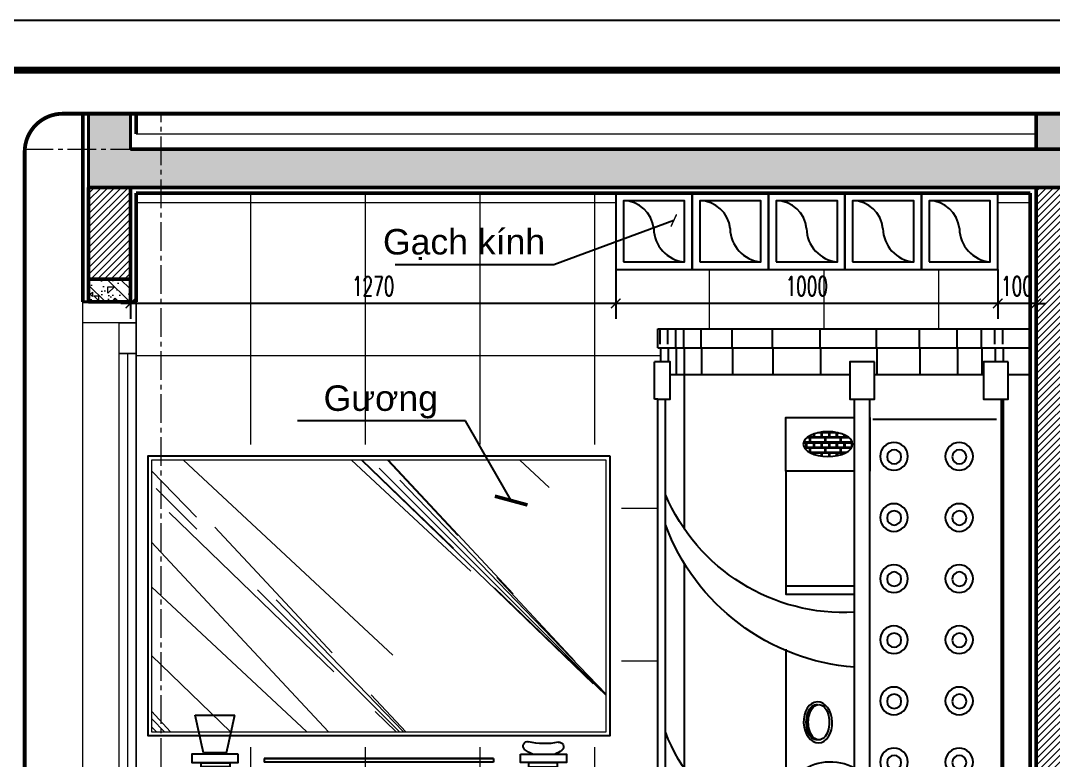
# Model space of a CAD drawing. Header units: millimetres. Extents: x -229618 to 2906, y -178063 to 96806.
# Drawn here: x -110505 to -107802, y -50937 to -49001 of the extents above; entities that cross this region are included whole.
import ezdxf
from ezdxf.xclip import XClip

# ---------------------------------------------------------------- set-up
doc = ezdxf.new("R2010")
doc.units = ezdxf.units.MM
doc.header["$LTSCALE"] = 200
doc.header["$MEASUREMENT"] = 0
doc.header["$XCLIPFRAME"] = 0
doc.set_wipeout_variables(frame=1)
doc.header["$PDMODE"] = 3
doc.header["$PDSIZE"] = 50
doc.linetypes.add('CENTER2', pattern=[1.125, 0.75, -0.125, 0.125, -0.125])
doc.linetypes.add('DASHED2', pattern=[0.375, 0.25, -0.125])
doc.layers.get('0').update_dxf_attribs({"color": 95, "linetype": 'CONTINUOUS'})
doc.layers.get('DEFPOINTS').update_dxf_attribs({"linetype": 'CONTINUOUS'})
for name, color, linetype, lineweight in [('A-Wall', 1, 'CONTINUOUS', 50), ('cat', 1, 'CONTINUOUS', 40), ('hatch', 250, 'CONTINUOUS', 5), ('khuat', 8, 'DASHED2', 15), ('nho', 252, 'CONTINUOUS', 15), ('thay', 7, 'CONTINUOUS', 18), ('tim', 18, 'CENTER2', 9)]:
    doc.layers.add(name, color=color, linetype=linetype, lineweight=lineweight)
for name, color, linetype in [('CUA', 145, 'CONTINUOUS'), ('DIM', 251, 'CONTINUOUS'), ('KHUNGTEN', 7, 'CONTINUOUS'), ('NOITHAT', 99, 'CONTINUOUS'), ('TEXT', 33, 'CONTINUOUS'), ('VAT-LIEU', 251, 'CONTINUOUS')]:
    doc.layers.add(name, color=color, linetype=linetype)
doc.layers.add('in', color=203, linetype='CONTINUOUS', lineweight=5, plot=False)
doc.styles.add('Arial iso', font='vnarial_0.ttf')
doc.styles.add('NHO2', font='vncc-rms.shx', dxfattribs={"width": 0.65})
doc.styles.add('Scale', font='vnsimli.shx', dxfattribs={"width": 0.65, "bigfont": 'bigfont.shx'})
doc.dimstyles.new('Scale', dxfattribs={"dimscale": 75, "dimtxt": 2, "dimasz": 1, "dimexe": 1.6, "dimexo": 0, "dimgap": 0.8, "dimtad": 1, "dimdec": 0, "dimzin": 0, "dimdsep": 46, "dimtxsty": 'Scale', "dimblk": 'ARCHTICK', "dimcen": 0.1, "dimdle": 1, "dimclrd": 256, "dimclre": 256, "dimclrt": 3, "dimadec": 0, "dimazin": 0, "dimtfac": 1, "dimtdec": 0, "dimtix": 1, "dimtmove": 2, "dimatfit": 3, "dimldrblk": 'ARCHTICK', "dimfxl": 0, "dimtolj": 1, "dimtzin": 0, "dimarcsym": 0})
pattern_1 = [(45, (9238.145915109519, 4528.037701571741), (-8.838834764831843, 8.838834764831844), [])]

# ---------------------------------------------------------------- blocks, each defined once
blk = doc.blocks.new('KhungA3')
at = {"layer": 'DEFPOINTS', "color": 8}
blk.add_lwpolyline([(-3.737611488593302, 3.813256755191574), (416.3052456541991, 3.813256755191574), (416.3052456541991, 300.8132567551775), (-3.737611488593302, 300.8132567551775)], close=True, dxfattribs=at)
at = {"layer": 'KHUNGTEN', "color": 4, "const_width": 0.7243902439024023}
blk.add_lwpolyline([(7.542179452130313, 8.987472783067915), (411.131029626325, 8.987472783067915), (411.131029626325, 295.6390407273026), (7.542179452130313, 295.6390407273026)], close=True, dxfattribs=at)
blk = doc.blocks.new('BON TAM DUNG ROCA')
h = blk.add_hatch()
h.set_pattern_fill('AR-BRELM', color=250, scale=5, style=0)
h.set_pattern_definition([(0, (-3841.203247856582, -12259.36607534725), (0, 26.67), [38.125, -1.875]), (0, (-3841.203247856582, -12248.11607534725), (0, 26.67), [38.125, -1.875]), (0, (-3831.203247856582, -12246.03107534725), (0, 26.67), [18.125, -1.875]), (0, (-3831.203247856582, -12234.78107534725), (0, 26.67), [18.125, -1.875]), (90, (-3841.203247856582, -12259.36607534725), (-40, 2.449212707644755e-15), [11.25, -15.42]), (90, (-3843.078247856582, -12259.36607534725), (-40, 2.449212707644755e-15), [11.25, -15.42]), (90, (-3831.203247856582, -12246.03107534725), (-20, 1.224606353822377e-15), [11.25, -15.42]), (90, (-3833.078247856582, -12246.03107534725), (-20, 1.224606353822377e-15), [11.25, -15.42])])
edge = h.paths.add_edge_path()
edge.add_ellipse((42.13483763463591, 1847.823116581232), major_axis=(64.65551798152592, -3.95887790649268e-15), ratio=0.5029429120211216, start_angle=0, end_angle=360)
for p, q in [((487.5, 2150), (-487.5, 2150)), ((-487.5, 2100), (-487.5, 2149.999999999996)), ((487.5, 2100), (487.5, 2150)), ((487.5, 2100), (-487.5, 2100)), ((-487.5, 0), (-487.5000000000091, 2100)), ((479.0796439347178, 2063.662826283995), (479.0796439347178, 2100)), ((487.5, 2063.662826283995), (495.9978933843086, 2063.662826283995)), ((495.9978933843086, 1965.947141800287), (495.9978933843086, 2063.662826283995)), ((-429.8093339896586, 2030), (-487.5, 2030)), ((-79.51052176616213, 2030), (-365.2240127043769, 2030)), ((454.9981142060569, 2030), (-14.92520048088045, 2030)), ((-417.5, 247.7156844837082), (-417.5, 1965.947141800287)), ((-412.5, 247.7156844837082), (-412.5, 1965.947141800287)), ((-67.5, 236.6636444790711), (-67.5, 1965.947141800287)), ((-27.5, 236.6636444790711), (-27.5, 1965.947141800287)), ((467.5, 236.6636444790711), (467.5, 1965.947141800287)), ((487.5, 0), (487.5, 1965.947141800287)), ((487.5, 1965.947141800287), (495.9978933843086, 1965.947141800287)), ((-429.8093339896586, 175), (-487.5, 175)), ((-79.51052176616213, 175), (-365.2240127043769, 175)), ((454.9981142060569, 175), (-14.92520048088045, 175)), ((-79.51052176616213, 150), (-487.5, 150)), ((454.9981142060569, 150), (-14.92520048088045, 150)), ((487.4999999999982, 0), (-487.5, 0))]:
    blk.add_line(p, q)
at = {"color": 250}
for p, q in [((-415.7310064458725, 2109.616482189551), (-415.7310064458725, 2145.953655905556)), ((-394.6350236721191, 2109.616482189551), (-394.6350236721191, 2145.953655905556)), ((-359.4750344753775, 2100), (-359.4750344753775, 2145.953655905556)), ((-296.1870324326665, 2100), (-296.1870324326665, 2145.953655905556)), ((-197.7390949146575, 2100), (-197.7390949146575, 2145.953655905556)), ((-85.22709725221648, 2100), (-85.22709725221648, 2145.953655905556)), ((62.4448358855152, 2100), (62.4448358855152, 2145.953655905556)), ((187.2627518707068, 2100), (187.2627518707086, 2145.953655905556)), ((292.7427194609336, 2100), (292.7427194609336, 2145.953655905556)), ((373.6106892412936, 2100), (373.6106892412936, 2145.953655905556)), ((419.3186698249119, 2100), (419.3186698249119, 2145.953655905556)), ((440.4146525986653, 2100), (440.4146525986653, 2145.953655905556)), ((461.5106353724186, 2109.616482189551), (461.5106353724186, 2145.953655905556)), ((480.8486374888453, 2109.616482189551), (480.8486374888453, 2145.953655905556)), ((-417.5, 2063.662826283995), (-417.5, 2100)), ((-396.4040172262467, 2063.662826283995), (-396.4040172262467, 2100)), ((-361.244028029505, 2030), (-361.244028029505, 2100)), ((-297.956025986794, 2030), (-297.956025986794, 2100)), ((-199.508088468785, 2030), (-199.508088468785, 2100)), ((-86.996090806344, 2030), (-86.996090806344, 2100)), ((60.67584233138768, 2030), (60.67584233138768, 2100)), ((185.4937583165793, 2030), (185.4937583165811, 2100)), ((290.9737259068061, 2030), (290.9737259068061, 2100)), ((371.8416956871642, 2030), (371.8416956871661, 2100)), ((417.5496762707844, 2030), (417.5496762707844, 2100)), ((438.6456590445378, 2030), (438.6456590445378, 2100)), ((459.7416418182911, 2063.662826283995), (459.7416418182911, 2100)), ((417.5, 1625.239624251128), (417.5, 2030.000000000004)), ((-399.3771545267155, 1912.480958534084), (-75.40582710521994, 1912.480958534084)), ((152.1348376346359, 1777.479391968489), (152.1348376346359, 1455.008597715147)), ((417.5, 998.4085187948767), (417.5, 1534.759542641441)), ((152.1348376346359, 1310.827295174495), (152.1348376346359, 833.9198443033019)), ((417.5, 190.0000000000036), (417.5, 883.4567652471305)), ((152.1348376346359, 689.7385417626501), (152.1348376346359, 190)), ((-79.51052176616213, 190), (-365.2240127043769, 190)), ((454.9981142060569, 190), (-14.92520048088045, 190)), ((-417.5, 0), (-417.5, 150)), ((-396.4040172262467, 0), (-396.4040172262467, 150)), ((-361.244028029505, 0), (-361.244028029505, 150)), ((-297.956025986794, 0), (-297.956025986794, 150)), ((-199.508088468785, 0), (-199.508088468785, 150)), ((-86.996090806344, 0), (-86.996090806344, 150)), ((60.67584233138768, 0), (60.67584233138768, 150)), ((185.4937583165811, 0), (185.4937583165811, 150)), ((290.9737259068061, 0), (290.9737259068061, 150)), ((371.8416956871661, 0), (371.8416956871661, 150)), ((417.5496762707844, 0), (417.5496762707844, 150)), ((438.6456590445378, 0), (438.6456590445378, 150)), ((459.7416418182911, 0), (459.7416418182911, 138.9479599953629)), ((479.0796439347178, 0), (479.0796439347178, 138.9479599953629))]:
    blk.add_line(p, q, dxfattribs=at)
for points in [[(-429.8093339896586, 2063.662826283995), (-365.2240127043769, 2063.662826283995), (-365.2240127043769, 1965.947141800287), (-429.8093339896586, 1965.947141800287)], [(-79.51052176616213, 2063.662826283995), (-14.92520048088045, 2063.662826283995), (-14.92520048088045, 1965.947141800287), (-79.51052176616213, 1965.947141800287)], [(-429.8093339896586, 150), (-365.2240127043769, 150), (-365.2240127043769, 247.7156844837082), (-429.8093339896586, 247.7156844837082)], [(-79.51052176616213, 138.9479599953629), (-14.92520048088045, 138.9479599953629), (-14.92520048088045, 236.6636444790711), (-79.51052176616213, 236.6636444790711)]]:
    blk.add_lwpolyline(points, close=True)
for points in [[(487.5, 1965.947141800287), (454.9981142060569, 1965.947141800287), (454.9981142060569, 2063.662826283995), (487.5, 2063.662826283995)], [(-67.5, 1917.479391968489), (-67.86516236536409, 1917.479391968489), (-67.86516236536409, 1777.479391968489), (-67.5, 1777.479391968489)], [(487.5, 236.6636444790711), (454.9981142060569, 236.6636444790711), (454.9981142060569, 138.9479599953629), (487.5, 138.9479599953629)]]:
    blk.add_lwpolyline(points)
for points in [[(-27.5, 1777.479391968489), (152.1348376346359, 1777.479391968489), (152.1348376346359, 1917.479391968489), (-27.5, 1917.479391968489)], [(-27.5, 1475.967904228164), (152.1348376346359, 1475.967904228164), (152.1348376346359, 1455.008597715147), (-27.5, 1455.008597715147)]]:
    blk.add_lwpolyline(points, dxfattribs=at)
blk.add_lwpolyline([(-399.8769251554622, 447.8276931729997), (-80.80644425108767, 447.8276931729997), (-80.80644425108767, 640.8997281409902), (-399.8769251554622, 640.8997281409902)], close=True, dxfattribs=at)
for centre, radius in [((-301.3258961791507, 1815.778905258834), 36.23598646166647), ((-130.5557819087044, 1815.778905258834), 36.23598646166647), ((-302.0365772119039, 1814.588246461382), 18.60755159088149), ((-131.2664629414576, 1814.588246461382), 18.60755159088149), ((-301.3258961791507, 1655.778905258834), 36.23598646166647), ((-130.5557819087044, 1655.778905258834), 36.23598646166647), ((-302.0365772119039, 1654.588246461382), 18.60755159088149), ((-131.2664629414576, 1654.588246461382), 18.60755159088149), ((-301.3258961791507, 1495.778905258834), 36.23598646166647), ((-130.5557819087044, 1495.778905258834), 36.23598646166647), ((-302.0365772119039, 1494.588246461382), 18.60755159088149), ((-131.2664629414576, 1494.588246461382), 18.60755159088149), ((-301.3258961791507, 1335.778905258834), 36.23598646166647), ((-302.0365772119039, 1334.588246461382), 18.60755159088149), ((-130.5557819087044, 1335.778905258834), 36.23598646166647), ((-131.2664629414576, 1334.588246461382), 18.60755159088149), ((-301.3258961791507, 1175.778905258834), 36.23598646166647), ((-302.0365772119039, 1174.588246461382), 18.60755159088149), ((-130.5557819087044, 1175.778905258834), 36.23598646166647), ((-131.2664629414576, 1174.588246461382), 18.60755159088149), ((-301.3258961791507, 1015.778905258834), 36.23598646166647), ((-302.0365772119039, 1014.588246461382), 18.60755159088149), ((-130.5557819087044, 1015.778905258834), 36.23598646166647), ((-131.2664629414576, 1014.588246461382), 18.60755159088149), ((69.13726147059788, 923.9361340771502), 32.32016602390649), ((-6.276530880451901, 922.1421363539412), 21.54681316357164), ((-301.3258961791507, 855.7789052588341), 36.23598646166647), ((-130.5557819087044, 855.7789052588341), 36.23598646166647), ((-302.0365772119039, 854.5882464613824), 18.60755159088149), ((-131.2664629414576, 854.5882464613824), 18.60755159088149), ((-251.8924406345104, 536.9854825776347), 36.23598646166647), ((-252.6031216672636, 535.7948237801829), 18.60755159088149)]:
    blk.add_circle(centre, radius, dxfattribs=at)
for centre, radius, start, end in [((0.5681049443228403, 1914.490906721028), 507.4431096440267, 266.8291911064392, 336.9503616786292), ((-71.71381514077439, 1836.975552610769), 575.034497753286, 274.4097662872769, 339.6699582836774), ((16.57473881201986, 1267.676189617352), 482.9556331681101, 264.763877147537, 339.0156756375522), ((-112.1579502556651, 1330.394883183406), 693.030465083211, 277.0165579089754, 326.7629948761546)]:
    blk.add_arc(centre, radius, start, end, dxfattribs=at)
for centre, major_axis, ratio in [((42.13483763463591, 1847.823116581232), (64.65551798152592, -3.95887790649268e-15), 0.5029429120211216), ((-112.7817991623779, 541.6600692443899), (-1.963157225487701, -37.2681531760863), 0.5061672654790973)]:
    blk.add_ellipse(centre, major_axis=major_axis, ratio=ratio, dxfattribs=at)
blk.add_ellipse((68.32782698644587, 1119.586491875591), major_axis=(-2.056217155084751, -53.66446579410734), ratio=0.6975624423243948)
for centre, major_axis, ratio, start_param, end_param in [((65.35650713979703, 1119.999999997573), (0, -46.12708772816404), 0.5800768637717298, 3.113668474748049, 6.311109486022009), ((66.85066176705004, 1119.999999997573), (0, -46.12708772816404), 0.5800768637717298, 6.255261128336217, 9.45270213962884), ((72.04149665931618, 1119.999999997573), (0, -46.12708772816404), 0.5800768637717298, 6.18603391502521, 9.52192935292423), ((35.87874291821936, 927.2138881626161), (110.467842852755, 0), 0.8091952507473079, 4.101335960020435, 8.465034654338831)]:
    blk.add_ellipse(centre, major_axis=major_axis, ratio=ratio, start_param=start_param, end_param=end_param, dxfattribs=at)
for points, knots in [([(-111.3454005746935, 568.9283500996098), (-111.4091009577915, 568.909074250987), (-111.5310049439813, 568.8651429052152), (-111.9003905847694, 568.6663615594371), (-112.1469145657284, 568.5109757208411), (-112.7368147623583, 568.047933896305), (-113.0795229987452, 567.7404549031344), (-113.8231402484325, 566.9586139710082), (-114.2238042140634, 566.4845487955135), (-115.3275954407145, 564.9960939954035), (-116.0503198000024, 563.8325740819018), (-117.4373906490182, 561.1104981179415), (-118.1022790900824, 559.5528997536567), (-119.2979392721591, 556.138995895737), (-119.8290971133265, 554.2829769820528), (-120.7107839027449, 550.3774757758365), (-121.0614956218469, 548.3281025977085), (-121.6521829234262, 543.3374572265093), (-121.7958425306606, 540.3576366892812), (-121.6704696311353, 534.5351634062936), (-121.4010540032032, 531.6928484559685), (-120.5023424891206, 526.4421296129512), (-119.8715636566831, 524.0344615918038), (-118.6137129498948, 520.542971370036), (-118.041825269238, 519.2786867989525), (-116.8899217428552, 517.1829377749382), (-116.3098289425234, 516.3535624828946), (-115.4230239293083, 515.3101145083638), (-115.08585833078, 514.9921458228491), (-114.5578207900726, 514.5684716180767), (-114.3692984529625, 514.462602008447), (-114.2475630801346, 514.4045378743176), (-114.2316066671756, 514.3974433340736), (-114.2181977500622, 514.3917883891772)], [3.322341402751542, 3.322341402751542, 3.322341402751542, 3.322341402751542, 3.440168833785898, 3.440168833785898, 3.557996264820254, 3.557996264820254, 3.67582369585461, 3.67582369585461, 3.793651126888966, 3.793651126888966, 3.99127252340271, 3.99127252340271, 4.188893919916453, 4.188893919916453, 4.386515316430198, 4.386515316430198, 4.584136712943942, 4.584136712943942, 4.858124743642222, 4.858124743642222, 5.1321127743405, 5.1321127743405, 5.406100805038779, 5.406100805038779, 5.598740764804024, 5.598740764804024, 5.791380724569269, 5.791380724569269, 5.934026475844313, 5.934026475844313, 6.076672227119357, 6.076672227119357, 6.102436558012154, 6.102436558012154, 6.102436558012154, 6.102436558012154]), ([(-114.2181977500568, 514.3917883891736), (-114.1544973669552, 514.4110642377964), (-114.0325933807617, 514.4549955835682), (-113.6632077399663, 514.6537769293536), (-113.4166837590037, 514.8091627679532), (-112.8267835623647, 515.2722045924966), (-112.4840753259759, 515.5796835856781), (-111.7404580762814, 516.3615245178153), (-111.3397941106487, 516.8355896933208), (-110.2360028844341, 518.3240444928597), (-109.513278525621, 519.487564405481), (-108.1262076774183, 522.2096403672367), (-107.4613192366942, 523.7672387301936), (-106.2656590550469, 527.1811425852065), (-105.7345012139722, 529.0371614973119), (-104.8528144244392, 532.942662700334), (-104.5021027051334, 534.9920358768359), (-103.9114154024519, 539.9826812464526), (-103.767755794468, 542.9625017839207), (-103.8931286925981, 548.7849750678834), (-104.1625443198809, 551.6272900189433), (-105.0612558328794, 556.8780088638341), (-105.6920346648803, 559.2856768861166), (-106.9498853713703, 562.7771671104565), (-107.5217730521072, 564.0414516828059), (-108.6736765788792, 566.1372007091632), (-109.2537693795257, 566.9665760022763), (-110.1405743933865, 568.010023978306), (-110.4777399922168, 568.3279926643554), (-111.0057775335681, 568.7516668699755), (-111.1942998710201, 568.8575364799144), (-111.316035244341, 568.9156006143385), (-111.3319916574619, 568.9226951546589), (-111.3454005746935, 568.9283500996025)], [0.1807487491650331, 0.1807487491650331, 0.1807487491650331, 0.1807487491650331, 0.2985761801996328, 0.2985761801996328, 0.4164036112342325, 0.4164036112342325, 0.5342310422688322, 0.5342310422688322, 0.6520584733034319, 0.6520584733034319, 0.8496798696919039, 0.8496798696919039, 1.047301266080376, 1.047301266080376, 1.244922662468848, 1.244922662468848, 1.44254405885732, 1.44254405885732, 1.716532089579068, 1.716532089579068, 1.990520120300816, 1.990520120300816, 2.264508151022564, 2.264508151022564, 2.457148110855556, 2.457148110855556, 2.649788070688548, 2.649788070688548, 2.792433821995787, 2.792433821995787, 2.935079573303025, 2.935079573303025, 2.960843904422226, 2.960843904422226, 2.960843904422226, 2.960843904422226])]:
    blk.add_open_spline(points, degree=3, knots=knots, dxfattribs=at)
blk = doc.blocks.new('KHOI TU LAV')
at = {"layer": 'NOITHAT'}
for p, q in [((720.9496899632213, 1118.272509348171), (617.4353619786853, 1118.272509348171)), ((638.9349144838925, 1019.723165711854), (617.4353619786853, 1118.272509348171)), ((699.4501374578977, 1019.723165711854), (720.9496899632213, 1118.272509348171)), ((-59.64939929413958, 1005), (540.3506007058604, 1005)), ((-59.64939929413958, 1005), (-59.64939929413958, 995)), ((540.3506007058604, 1005), (540.3506007058604, 995)), ((638.9349144838925, 1019.723165711854), (699.4501374578977, 1019.723165711854)), ((436.1202132317994, 946.2786717086274), (436.1202132317994, 931.893253525981)), ((436.8397388959129, 965.2939627737214), (436.8397388959129, 954.548982055625)), ((486.8397388959129, 965.2939627737214), (486.8397388959129, 685)), ((436.8397388959129, 905.7353811515495), (436.8397388959129, 860)), ((486.8397388959129, 885.7607381832495), (491.2494471928512, 892.1813613473496)), ((491.2494471928512, 892.1813613473496), (492.0185499350482, 905.5013166650024)), ((492.0185499350482, 905.5013166650024), (506.4888359880133, 894.5930475746864)), ((506.4888359880133, 894.5930475746864), (494.0693046726228, 889.8759971580002)), ((494.0693046726228, 889.8759971580002), (486.8397388959129, 880.3464781660587)), ((469.3506007058604, 847.8614673279226), (11.35060070591862, 847.8614673279226)), ((450.9559492167027, 860), (29.74525219478528, 860)), ((436.8397388959129, 764.5808367978607), (436.8397388959129, 685)), ((875.3506007111428, 685.0000000000291), (-394.6493992890173, 685)), ((875.3506007111428, 665.0000000000291), (-394.6493992890173, 665)), ((-129.6493992941396, 80.00003218618804), (-129.6493992941396, 665)), ((240.3506007058895, 80.00003218618804), (240.3506007058895, 665)), ((610.3506007058604, 80.00003218618804), (610.3506007058604, 665)), ((875.3506007111428, 80.00003218615893), (-394.6493992890173, 80.00003218618804)), ((875.3506007111428, 30.00003218615893), (-394.6493992890173, 30.00003218618804))]:
    blk.add_line(p, q, dxfattribs=at)
for points in [[(-130.076142482314, 1016.418856467877), (-251.0685231976386, 1016.418856467877), (-251.0685231976386, 994.3387689116062), (-130.076142482314, 994.3387689116062)], [(608.6963356132328, 1016.418856467877), (729.6887163286738, 1016.418856467877), (729.6887163286738, 994.3387689116062), (608.6963356132328, 994.3387689116062)], [(-151.5967211045499, 982.7635748608736), (-227.1507159772736, 982.7635748608736), (-227.1507159772736, 993.9599562218646), (-151.5967211045499, 993.9599562218646)], [(630.2169142354687, 982.7635748608736), (705.7709091081924, 982.7635748608736), (705.7709091081924, 993.9599562218646), (630.2169142354687, 993.9599562218646)]]:
    blk.add_lwpolyline(points, close=True, dxfattribs=at)
for points in [[(540.3506007058604, 1005), (-59.64939929413958, 1005)], [(-59.64939929413958, 995), (540.3506007058604, 995)], [(28.85809625292313, 665), (240.3506007058604, 665)], [(451.8431051586813, 665), (240.3506007058604, 665)]]:
    blk.add_lwpolyline(points, dxfattribs=at)
for centre in [(190.3506007058604, 650), (290.3506007058895, 650)]:
    blk.add_circle(centre, 13.66324453396373, dxfattribs=at)
for centre, radius, start, end in [((-231.4445311806339, 1035.915885602008), 11.7, 78.52708866699241, 232.5106031411694), ((-193.9407670153014, 1220.699911754287), 176.8515013136287, 258.5270886669924, 283.8629875193282), ((-191.1811145150277, 1088.40830276924), 77.85585069856057, 292.3842973603299, 309.8794730439036), ((-148.7636539088271, 1037.640639661928), 11.7, 309.8794730439036, 103.8629875193282), ((-191.1811145150277, 1088.40830276924), 77.85585069856057, 232.5106031411694, 247.6157026396701), ((492.0160207481531, 593.7759094892826), 364.9679875934374, 98.69538240692071, 106.6410033646706), ((492.2623120976496, 585.6546338202024), 364.9679875934374, 98.7344989416369, 106.5049252251326), ((461.839738895942, 609.3404431198433), 356.8303632736161, 85.98249176715566, 94.01750823284435), ((431.1616083641711, 950.4694674196653), 6.991681199838598, 324.3042329281793, 35.69576707182073), ((506.5230908131634, 514.654134970624), 423.1371494262849, 99.577591938335, 112.6411391902643), ((400.9534202706127, 941.2880533784337), 13.6286826396122, 170.8373056927897, 204.7409339229507), ((403.1086454872857, 917.9014595425106), 35.85434288652534, 340.1633822263586, 22.96942542057322), ((370.8132389741659, 897.3321576730523), 28.29101677832045, 163.891259070857, 216.0505436894527), ((507.3677109460114, 485.2051713711116), 426.4033913789696, 99.52058802413663, 111.955687441805), ((30.34695141552947, 839.0813565575809), 20.92729522474477, 88.35241118453378, 155.1936264175354), ((206.6637113019824, 876.121192965511), 197.3469616280767, 188.2329536464252, 239.2527406896043), ((274.0374901097675, 876.121192965511), 197.3469616280767, 300.7472593103957, 351.7670463535748), ((450.3542499962205, 839.0813565575809), 20.92729522473854, 24.80637358246465, 91.64758881546622), ((97.34237444365863, 678.8430467016005), 28.92686254655767, 12.28915972058506, 73.06229894990642), ((383.3588269680913, 678.8430467016005), 28.92686254655767, 106.9377010500936, 167.710840279415)]:
    blk.add_arc(centre, radius, start, end, dxfattribs=at)
blk = doc.blocks.new('gach kinh')
at = {"layer": 'CUA', "linetype": 'Continuous'}
blk.add_lwpolyline([(0, 0), (200, 0), (200, 200), (0, 200)], close=True, dxfattribs=at)
at = {"layer": 'VAT-LIEU', "linetype": 'Continuous'}
blk.add_lwpolyline([(20, 20), (180, 20), (180, 180), (20, 180)], close=True, dxfattribs=at)
for centre, radius, start, end in [((19.37485897075385, 99.6030159938091), 80.39941441694299, 5.411814212656305, 89.55449546846512), ((187.5948035714682, 107.8537699846202), 88.18143762605767, 180.4340339381501, 265.0591645284222)]:
    blk.add_arc(centre, radius, start, end, dxfattribs=at)
blk = doc.blocks.new('_ArchTick')
at = {"color": 0, "linetype": 'ByBlock', "const_width": 0.15}
blk.add_lwpolyline([(-0.5, -0.5), (0.5, 0.5)], dxfattribs=at)
blk = doc.blocks.new('*D1265')
at = {"layer": 'DEFPOINTS', "color": 0}
for p in [(-107947.0017807877, -49651.86320861908), (-107847.0017807877, -49714.15790410506), (-107947.0017807877, -49740.62046719168)]:
    blk.add_point(p, dxfattribs=at)
at = {"layer": 'DIM', "lineweight": -2}
for p, q in [((-107947.0017807877, -49651.86320861908), (-107947.0017807877, -49780.62046719168)), ((-107847.0017807877, -49714.15790410506), (-107847.0017807877, -49780.62046719168)), ((-107947.0017807877, -49740.62046719168), (-107972.0017807877, -49740.62046719168)), ((-107847.0017807877, -49740.62046719168), (-107947.0017807877, -49740.62046719168)), ((-107847.0017807877, -49740.62046719168), (-107822.0017807877, -49740.62046719168))]:
    blk.add_line(p, q, dxfattribs=at)
at = {"layer": 'DIM', "lineweight": -2, "xscale": 25, "yscale": 25, "zscale": 25}
blk.add_blockref('_ArchTick', (-107947.0017807877, -49740.62046719168), dxfattribs=at)
at = {"layer": 'DIM', "lineweight": -2, "xscale": 25, "yscale": 25, "zscale": 25, "rotation": 180}
blk.add_blockref('_ArchTick', (-107847.0017807877, -49740.62046719168), dxfattribs=at)
at = {"layer": 'DIM', "color": 3, "insert": (-107897.0017807877, -49695.62046719168), "char_height": 50, "attachment_point": 5, "style": 'Scale'}
blk.add_mtext('\\A1;100', dxfattribs=at)
blk = doc.blocks.new('*D1266')
at = {"layer": 'DEFPOINTS', "color": 0}
for p in [(-108947.0017807877, -49651.86320861908), (-107947.0017807877, -49651.86320861908), (-108947.0017807877, -49740.62046719168)]:
    blk.add_point(p, dxfattribs=at)
at = {"layer": 'DIM', "lineweight": -2}
for p, q in [((-108947.0017807877, -49651.86320861908), (-108947.0017807877, -49780.62046719168)), ((-107947.0017807877, -49651.86320861908), (-107947.0017807877, -49780.62046719168)), ((-107922.0017807877, -49740.62046719168), (-108972.0017807877, -49740.62046719168))]:
    blk.add_line(p, q, dxfattribs=at)
at = {"layer": 'DIM', "lineweight": -2, "xscale": 25, "yscale": 25, "zscale": 25, "rotation": 180}
blk.add_blockref('_ArchTick', (-108947.0017807877, -49740.62046719168), dxfattribs=at)
at = {"layer": 'DIM', "lineweight": -2, "xscale": 25, "yscale": 25, "zscale": 25}
blk.add_blockref('_ArchTick', (-107947.0017807877, -49740.62046719168), dxfattribs=at)
at = {"layer": 'DIM', "color": 3, "insert": (-108447.0017807877, -49695.62046719168), "char_height": 50, "attachment_point": 5, "style": 'Scale'}
blk.add_mtext('\\A1;1000', dxfattribs=at)
blk = doc.blocks.new('*D1267')
at = {"layer": 'DEFPOINTS', "color": 0}
for p in [(-110217.0017807888, -49611.13219810041), (-108947.0017807877, -49651.86320861908), (-110217.0017807888, -49740.62046719168)]:
    blk.add_point(p, dxfattribs=at)
at = {"layer": 'DIM', "lineweight": -2}
for p, q in [((-110217.0017807888, -49611.13219810041), (-110217.0017807888, -49780.62046719168)), ((-108947.0017807877, -49651.86320861908), (-108947.0017807877, -49780.62046719168)), ((-108922.0017807877, -49740.62046719168), (-110242.0017807888, -49740.62046719168))]:
    blk.add_line(p, q, dxfattribs=at)
at = {"layer": 'DIM', "lineweight": -2, "xscale": 25, "yscale": 25, "zscale": 25, "rotation": 180}
blk.add_blockref('_ArchTick', (-110217.0017807888, -49740.62046719168), dxfattribs=at)
at = {"layer": 'DIM', "lineweight": -2, "xscale": 25, "yscale": 25, "zscale": 25}
blk.add_blockref('_ArchTick', (-108947.0017807877, -49740.62046719168), dxfattribs=at)
at = {"layer": 'DIM', "color": 3, "insert": (-109582.0017807883, -49695.62046719168), "char_height": 50, "attachment_point": 5, "style": 'Scale'}
blk.add_mtext('\\A1;1270', dxfattribs=at)

msp = doc.modelspace()

# ---------------------------------------------------------------- hatches: boundary and pattern name
at = {"layer": 'hatch'}
h = msp.add_hatch(dxfattribs=at)
h.set_pattern_fill('BT', color=256, scale=100, style=0)
h.set_pattern_definition([(0, (83.2936, 12.8304), (0, 100), [0, -100]), (0, (12.6491, 56.0645), (0, 100), [0, -100]), (0, (15.7802, 38.4579), (0, 100), [0, -100]), (0, (51.0046, 46.6743), (0, 100), [0, -100]), (0, (32.0226, 75.4319), (0, 100), [0, -100]), (0, (26.9346, 62.7159), (0, 100), [0, -100]), (0, (35.9364, 84.0396), (0, 100), [0, -100]), (0, (22.0423, 92.4516), (0, 100), [0, -100]), (0, (41.2201, 70.5411), (0, 100), [0, -100]), (0, (9.1267, 70.9324), (0, 100), [0, -100]), (0, (73.11770000000001, 71.3236), (0, 100), [0, -100]), (0, (87.59889999999999, 74.0624), (0, 100), [0, -100]), (0, (80.16260000000001, 63.8897), (0, 100), [0, -100]), (0, (82.3152, 50.19560000000001), (0, 100), [0, -100]), (0, (56.2883, 62.129), (0, 100), [0, -100]), (0, (55.5055, 34.5453), (0, 100), [0, -100]), (0, (55.5055, 25.9376), (0, 100), [0, -100]), (0, (8.1483, 23.9813), (0, 100), [0, -100]), (0, (47.6779, 35.719), (0, 100), [0, -100]), (0, (48.0692, 2.462), (0, 100), [0, -100]), (0, (37.3062, 23.7856), (0, 100), [0, -100]), (0, (38.089, 14.0041), (0, 100), [0, -100]), (0, (25.1734, 6.765800000000001), (0, 100), [0, -100]), (0, (31.8269, 20.0687), (0, 100), [0, -100]), (0, (27.1303, 24.1769), (0, 100), [0, -100]), (45, (79.9918, 21.1052), (0, 100.0000309448952), [8, -133.4214]), (135, (85.6486, 26.7621), (-100.0000309448952, 0), [8, -133.4214]), (270, (79.9918, 32.419), (100, -1.83697019872103e-14), [11.3137, -88.68629999999999]), (180, (76.5201, 22.3784), (-1.224646799147353e-14, -100), [12, -88]), (270, (64.5201, 22.3784), (100, -1.83697019872103e-14), [12, -88]), (45, (64.5201, 10.3784), (0, 100.0000309448952), [16.9706, -124.4508]), (90, (39.5136, 29.2946), (-100, 6.123233995736766e-15), [16.8, -83.2]), (180, (39.5136, 46.0946), (-1.224646799147353e-14, -100), [16.8, -83.2]), (315, (22.7136, 46.0946), (100.0000309448952, -2.220446049250313e-14), [23.7588, -117.6626]), (135, (25.2832, 11.3132), (-100.0000309448952, 0), [7.000000000000001, -134.4214]), (225, (20.3334, 16.263), (-1.110223024625157e-14, -100.0000309448952), [7.000000000000001, -134.4214]), (0, (15.3837, 11.3132), (0, 100), [9.8995, -90.1005]), (0, (61.8343, 78.9176), (0, 100), [13.75, -86.25]), (90, (75.5843, 78.9176), (-100, 6.123233995736766e-15), [13.75, -86.25]), (225, (75.5843, 92.66760000000001), (-1.110223024625157e-14, -100.0000309448952), [19.4454, -121.9759]), (270, (50.2708, 80.9095), (100, -1.83697019872103e-14), [12.5, -87.5]), (0, (50.2708, 68.4095), (0, 100), [12.5, -87.5]), (135, (62.7708, 68.4095), (-100.0000309448952, 0), [17.6777, -123.7437]), (45, (56.63060000000001, 84.7607), (0, 100.0000309448952), [8.5, -132.9214]), (135, (62.64100000000001, 90.7711), (-100.0000309448952, 0), [8.5, -132.9214]), (270, (56.63060000000001, 96.7816), (100, -1.83697019872103e-14), [12.0208, -87.9792]), (135, (17.3655, 77.5609), (-100.0000309448952, 0), [14.1421, -127.2792]), (0, (7.3655, 77.5609), (0, 100), [10, -90]), (270, (7.3655, 87.5609), (100, -1.83697019872103e-14), [10, -90]), (45, (0, 0), (-49.49747468305831, 49.49747468305833), []), (45, (35, 0), (-49.49747468305831, 49.49747468305833), [])])
h.paths.add_polyline_path([(-110327.0017807877, -49244.08222111718), (-110217.0017807877, -49244.08222111718), (-110217.0017807877, -49336.86320861908), (-110327.0017807877, -49336.86320861908)])
h.paths.add_polyline_path([(-107847.0017807877, -49244.08222111718), (-107627.0017807877, -49244.08222111718), (-107627.0017807877, -49436.86320861908), (-107847.0017807877, -49336.86320861908)])
h.paths.add_polyline_path([(-110327.0017807877, -49436.86320861908), (-110327.0017807877, -49336.86320861909), (-107847.0017807877, -49336.86320861908), (-107627.0017807877, -49436.86320861908)])
at = {"layer": 'hatch', "linetype": 'Continuous'}
h = msp.add_hatch(dxfattribs=at)
h.set_pattern_fill('ANSI31', color=256, scale=100, style=0)
h.set_pattern_definition(pattern_1)
h.paths.add_polyline_path([(-110217.0017807893, -49676.86320861894), (-110327.0017807893, -49676.86320861897), (-110327.0017807889, -49436.86320861815), (-110217.0017807889, -49436.86320861821)])
at = {"layer": 'hatch'}
h = msp.add_hatch(dxfattribs=at)
h.set_pattern_fill('_USER', color=256, scale=300, angle=90, style=0, pattern_type=0)
h.set_pattern_definition([(90, (-110202.0017807876, -51156.86320861908), (300, 1.83697019872103e-14), [])])
h.paths.add_polyline_path([(-110282.0017807862, -51156.86320861908), (-108837.0017412625, -51156.86320861908), (-108837.0017412625, -51956.86320861908), (-110282.0017807857, -51956.86320861908), (-110282.0017807857, -51936.86320861908), (-110282.0017807857, -51856.86320861906)])
h.paths.add_polyline_path([(-107947.0017807877, -49651.86320861908), (-107947.0017807877, -49451.86320861908), (-107862.0017807877, -49451.86320861908), (-107862.0017807877, -49806.86324681472), (-108837.0017412625, -49806.86324681475), (-108837.0017412625, -49856.86324681472), (-108828.5813851972, -49856.86324681472), (-108828.5813851972, -49893.20042053074), (-108845.4996346468, -49893.20042053074), (-108845.4996346468, -49990.91610501444), (-108837.0017412625, -49990.91610501441), (-108837.0017412625, -51076.86320861908), (-110282.0017807862, -51076.86320861908), (-110282.0017807873, -49451.86320861908), (-108947.0017807877, -49451.86320861908), (-108947.0017807877, -49651.86320861908)])
h = msp.add_hatch(dxfattribs=at)
h.set_pattern_fill('_USER', color=256, scale=400, style=0, pattern_type=0)
h.set_pattern_definition([(180, (-110202.0017807876, -51076.86320861901), (0, 400), [])])
h.paths.add_polyline_path([(-110202.0017807877, -51076.86320861908), (-110202.0017807877, -49436.86320861737), (-107862.0017807877, -49436.86320861734), (-107862.0017807877, -49806.86324681472), (-108837.0017412625, -49806.86324681475), (-108837.0017412625, -49856.86324681472), (-108828.5813851972, -49856.86324681472), (-108828.5813851972, -49893.20042053074), (-108845.4996346468, -49893.20042053074), (-108845.4996346468, -49990.91610501444), (-108837.0017412625, -49990.91610501441), (-108837.0017412625, -51076.86320861908)])
h.paths.add_polyline_path([(-107947.0017807877, -49651.86320861908), (-107947.0017807877, -49451.86320861908), (-108947.0017807877, -49451.86320861908), (-108947.0017807877, -49651.86320861907)])
at = {"layer": 'hatch', "linetype": 'Continuous'}
h = msp.add_hatch(dxfattribs=at)
h.set_pattern_fill('ANSI31', color=256, scale=100, style=0)
h.set_pattern_definition(pattern_1)
h.paths.add_polyline_path([(-107627.0017807877, -51986.86320861815), (-107847.0017807877, -51986.86320861815), (-107847.0017807877, -49436.86320861815), (-107627.0017807877, -49436.86320861815)])
h = msp.add_hatch(dxfattribs=at)
h.set_pattern_fill('BT', color=256, scale=100, style=0)
h.set_pattern_definition([(180, (-94019.9131770913, -60130.59919145101), (0, 100), [0, -100]), (180, (-93949.2686770913, -60087.36509145101), (0, 100), [0, -100]), (180, (-93952.3997770913, -60104.97169145101), (0, 100), [0, -100]), (180, (-93987.6241770913, -60096.75529145097), (0, 100), [0, -100]), (180, (-93968.64217709129, -60067.99769145099), (0, 100), [0, -100]), (180, (-93963.5541770913, -60080.71369145098), (0, 100), [0, -100]), (180, (-93972.55597709132, -60059.38999145097), (0, 100), [0, -100]), (180, (-93958.66187709129, -60050.97799145099), (0, 100), [0, -100]), (180, (-93977.8396770913, -60072.88849145101), (0, 100), [0, -100]), (180, (-93945.74627709128, -60072.497191451), (0, 100), [0, -100]), (180, (-94009.73727709132, -60072.10599145098), (0, 100), [0, -100]), (180, (-94024.2184770913, -60069.36719145099), (0, 100), [0, -100]), (180, (-94016.7821770913, -60079.53989145099), (0, 100), [0, -100]), (180, (-94018.9347770913, -60093.23399145101), (0, 100), [0, -100]), (180, (-93992.9078770913, -60081.30059145097), (0, 100), [0, -100]), (180, (-93992.12507709129, -60108.88429145099), (0, 100), [0, -100]), (180, (-93992.12507709129, -60117.49199145098), (0, 100), [0, -100]), (180, (-93944.76787709132, -60119.448291451), (0, 100), [0, -100]), (180, (-93984.2974770913, -60107.710591451), (0, 100), [0, -100]), (180, (-93984.68877709129, -60140.96759145099), (0, 100), [0, -100]), (180, (-93973.92577709131, -60119.64399145098), (0, 100), [0, -100]), (180, (-93974.7085770913, -60129.42549145097), (0, 100), [0, -100]), (180, (-93961.79297709129, -60136.66379145099), (0, 100), [0, -100]), (180, (-93968.4464770913, -60123.36089145098), (0, 100), [0, -100]), (180, (-93963.74987709131, -60119.25269145099), (0, 100), [0, -100]), (135, (-94016.6113770913, -60122.32439145099), (0, 100.0000309448952), [8, -133.4214]), (45.00000000000001, (-94022.2681770913, -60116.66749145099), (100.0000309448952, 0), [8, -133.4214]), (270, (-94016.6113770913, -60111.01059145099), (-100, -1.83697019872103e-14), [11.3137, -88.68629999999999]), (7.016709298534877e-15, (-94013.13967709128, -60121.051191451), (1.224646799147353e-14, -100), [12, -88]), (270, (-94001.13967709128, -60121.051191451), (-100, -1.83697019872103e-14), [12, -88]), (135, (-94001.13967709128, -60133.051191451), (0, 100.0000309448952), [16.9706, -124.4508]), (90, (-93976.13317709132, -60114.13499145099), (100, 6.123233995736766e-15), [16.8, -83.2]), (7.016709298534877e-15, (-93976.13317709132, -60097.33499145097), (1.224646799147353e-14, -100), [16.8, -83.2]), (225, (-93959.3331770913, -60097.33499145097), (-100.0000309448952, -2.220446049250313e-14), [23.7588, -117.6626]), (45.00000000000001, (-93961.90277709132, -60132.11639145101), (100.0000309448952, 0), [7.000000000000001, -134.4214]), (315, (-93956.95297709132, -60127.16659145101), (1.110223024625157e-14, -100.0000309448952), [7.000000000000001, -134.4214]), (180, (-93952.00327709132, -60132.11639145101), (0, 100), [9.8995, -90.1005]), (180, (-93998.4538770913, -60064.511991451), (0, 100), [13.75, -86.25]), (90, (-94012.2038770913, -60064.511991451), (100, 6.123233995736766e-15), [13.75, -86.25]), (315, (-94012.2038770913, -60050.761991451), (1.110223024625157e-14, -100.0000309448952), [19.4454, -121.9759]), (270, (-93986.89037709132, -60062.52009145098), (-100, -1.83697019872103e-14), [12.5, -87.5]), (180, (-93986.89037709132, -60075.02009145098), (0, 100), [12.5, -87.5]), (45.00000000000001, (-93999.39037709132, -60075.02009145098), (100.0000309448952, 0), [17.6777, -123.7437]), (135, (-93993.2501770913, -60058.668891451), (0, 100.0000309448952), [8.5, -132.9214]), (45.00000000000001, (-93999.26057709132, -60052.65849145097), (100.0000309448952, 0), [8.5, -132.9214]), (270, (-93993.2501770913, -60046.647991451), (-100, -1.83697019872103e-14), [12.0208, -87.9792]), (45.00000000000001, (-93953.9850770913, -60065.868691451), (100.0000309448952, 0), [14.1421, -127.2792]), (180, (-93943.9850770913, -60065.868691451), (0, 100), [10, -90]), (270, (-93943.9850770913, -60055.868691451), (-100, -1.83697019872103e-14), [10, -90]), (135, (-93936.61957709132, -60143.42959145099), (49.49747468305831, 49.49747468305833), []), (135, (-93971.61957709132, -60143.42959145099), (49.49747468305831, 49.49747468305833), [])])
h.paths.add_polyline_path([(-110217.0017807891, -49736.86320861903), (-110327.0017807891, -49736.8632086192), (-110327.0017807893, -49676.8632086192), (-110217.0017807893, -49676.86320861897)], flags=0)

# ---------------------------------------------------------------- linework, layer by layer
at = {"layer": 'A-Wall', "lineweight": 50}
for p, q in [((-107847.0017807877, -49336.86320861908), (-107847.0017807877, -49244.08222111718)), ((-107847.0017807877, -49336.86320861908), (-110217.0017807877, -49336.86320861908)), ((-107627.0017807877, -49336.86320861908), (-107847.0017807877, -49336.86320861908)), ((-110327.0017807893, -49676.86320861897), (-110327.0017807877, -49436.86320861908)), ((-110327.0017807877, -49436.86320861909), (-107627.0017807877, -49436.86320861908)), ((-110217.0017807877, -49436.86320861908), (-110217.0017807893, -49676.86320861917)), ((-107847.0017807877, -49736.86320861908), (-107847.0017807877, -49436.86320861908)), ((-110217.0017807893, -49676.86320861917), (-110327.0017807893, -49676.86320861897)), ((-110327.0017807893, -49676.8632086192), (-110217.0017807893, -49676.86320861897)), ((-110327.0017807891, -49736.8632086192), (-110327.0017807893, -49676.8632086192)), ((-110217.0017807893, -49676.86320861897), (-110217.0017807891, -49736.86320861903)), ((-110217.0017807891, -49736.86320861903), (-110327.0017807891, -49736.8632086192)), ((-107847.0017807877, -51986.86320861815), (-107847.0017807877, -49736.86320861908))]:
    msp.add_line(p, q, dxfattribs=at)
at = {"layer": 'cat'}
for p, q in [((-110327.0017807877, -49436.86320861908), (-110327.0017807877, -49244.08222111718)), ((-110217.0017807877, -49336.86320861908), (-110217.0017807877, -49244.08222111792))]:
    msp.add_line(p, q, dxfattribs=at)
at = {"layer": 'cat', "lineweight": 50}
msp.add_line((-110217.0017807891, -49736.86320861908), (-110327.0017807891, -49736.86320861908), dxfattribs=at)
at = {"layer": 'in'}
msp.add_lwpolyline([(-115925.4904514249, -49000.53114439824), (-105424.4190920294, -49000.53114439824), (-105424.4190920294, -56425.53114439783), (-115925.4904514249, -56425.53114439783)], close=True, dxfattribs=at)
at = {"layer": 'nho', "lineweight": 50}
for p, q in [((-110342.0017807894, -49736.86320861908), (-110342.0017807866, -49244.08222111718)), ((-110202.0017807873, -49244.08222111718), (-110202.0017807874, -49296.86320862002)), ((-110202.0017807878, -49451.86320861908), (-110202.0017807894, -49736.86320861903)), ((-110202.0017807878, -49451.86320861908), (-107862.0017807877, -49451.86320861908)), ((-107862.0017807877, -51986.86320861815), (-107862.0017807877, -49451.86320861908))]:
    msp.add_line(p, q, dxfattribs=at)
at = {"layer": 'nho', "lineweight": 40}
msp.add_line((-110202.0017807894, -49736.86320861903), (-110342.0017807894, -49736.86320861908), dxfattribs=at)
at = {"layer": 'thay', "linetype": 'Continuous'}
for p, q in [((-110342.0017807882, -51936.86320861815), (-110342.0017807891, -49736.86320861821)), ((-110224.5017807888, -49871.86320861908), (-110224.5017807869, -51856.86320861906))]:
    msp.add_line(p, q, dxfattribs=at)
at = {"layer": 'thay'}
msp.add_lwpolyline([(-110202.0017807874, -49296.86320862002), (-107847.0017807877, -49296.86320862002)], dxfattribs=at)
msp.add_lwpolyline([(-107947.0017807877, -49451.86320861908), (-108947.0017807877, -49451.86320861908), (-108947.0017807877, -49651.86320861908), (-107947.0017807877, -49651.86320861908)], close=True, dxfattribs=at)
at = {"layer": 'thay', "linetype": 'Continuous'}
for points in [[(-110342.0017807891, -49791.86320861906), (-110342.0017807891, -49736.86320861906), (-110202.0017807891, -49736.86320861911), (-110202.0017807891, -49791.86320861911)], [(-110247.0017807888, -49791.86320861908), (-110202.0017807888, -49791.86320861908), (-110202.0017807888, -49871.86320861908), (-110247.0017807888, -49871.86320861908)]]:
    msp.add_lwpolyline(points, close=True, dxfattribs=at)
at = {"layer": 'tim', "ltscale": 0.5}
msp.add_line((-110494.0017807893, -49336.86320861908), (-107517.2493759549, -49336.86320861908), dxfattribs=at)

# ---------------------------------------------------------------- block references
at = {"layer": 'nho', "linetype": 'Continuous', "extrusion": (0, 0, -1), "xscale": -1, "zscale": -1}
for p in [(108947.0017807877, -49651.86320861908), (108747.0017807877, -49651.86320861908), (108547.0017807877, -49651.86320861908), (108347.0017807877, -49651.86320861908), (108147.0017807877, -49651.86320861908)]:
    msp.add_blockref('gach kinh', p, dxfattribs=at)
at = {"layer": 'NOITHAT', "linetype": 'ByBlock', "xscale": -1}
msp.add_blockref('BON TAM DUNG ROCA', (-108349.5017412625, -51956.86324681472), dxfattribs=at)
at = {"layer": 'thay', "xscale": 25, "yscale": 25, "zscale": 25.00000000000003}
msp.add_blockref('KhungA3', (-115832.0494032939, -56520.8625558526), dxfattribs=at)

# ---------------------------------------------------------------- texts
at = {"layer": 'TEXT', "style": 'Arial iso'}
for s, p in [('G¹ch kÝnh', (-109556.2377928828, -49612.59621341612)), ('G\xad¬ng', (-109711.7169524992, -50021.91121922481))]:
    msp.add_text(s, height=66.66666666666666, dxfattribs=at).set_placement(p)

# ---------------------------------------------------------------- dimensions: what is measured, and where the dimension line sits
at = {"layer": 'DIM'}
for base, p1, p2, picture, middle in [((-110217.0017807888, -49740.62046719168), (-108947.0017807877, -49651.86320861908), (-110217.0017807888, -49611.13219810041), '*D1267', (-109582.0017807883, -49695.62046719168)), ((-108947.0017807877, -49740.62046719168), (-107947.0017807877, -49651.86320861908), (-108947.0017807877, -49651.86320861908), '*D1266', (-108447.0017807877, -49695.62046719168)), ((-107947.0017807877, -49740.62046719168), (-107847.0017807877, -49714.15790410506), (-107947.0017807877, -49651.86320861908), '*D1265', (-107897.0017807877, -49695.62046719168))]:
    dim = msp.add_linear_dim(base=base, p1=p1, p2=p2, angle=180, dimstyle='Scale', override={"dimscale": 25}, dxfattribs=at)
    dim.commit()
    dim.dimension.update_dxf_attribs({"geometry": picture, "text_midpoint": middle})

# ---------------------------------------------------------------- leaders
at = {"layer": 'DIM', "ltscale": 2.5}
msp.add_leader([(-108795.1214659631, -49523.50752587574), (-109109.3915213493, -49639.55876096919), (-109524.2344547519, -49639.55876096922)], dimstyle='Scale', override={"dimscale": 25, "dimtxt": 1.8, "dimtad": 0, "dimtxsty": 'NHO2', "dimclre": 250}, dxfattribs=at)

# ---------------------------------------------------------------- next in the draw order: wipeouts: each hides what was drawn before it
msp.add_wipeout([(-108932.0017807875, -50110.6544174104), (-110202.00178078779, -50110.65441741037), (-110202.00178078783, -50901.86320861917), (-108932.00178078754, -50901.8632086192)]).dxf.layer = 'NOITHAT'

# ---------------------------------------------------------------- next in the draw order: hatches: boundary and pattern name
at = {"layer": 'hatch'}
h = msp.add_hatch(dxfattribs=at)
h.set_pattern_fill('WOOD', color=256, scale=1500, angle=315, style=0)
h.set_pattern_definition([(135, (-108877.0017412625, -50861.8632086192), (318.1980515339463, 318.1980515339465), [975, -225, 150, -150]), (134, (-108887.6083429803, -50851.25660690138), (323.7029101523929, 312.5962667065489), [900, -300, 300]), (133, (-108908.8215464159, -50830.04340346579), (438.8122209715023, 409.1990160374992), [-449.999999999998, 1049.999999999992]), (136, (-108940.6413515693, -50798.22359831238), (312.5962667065486, 323.7029101523931), [449.999999999998, -149.999999999999, 599.999999999996, -299.999999999998]), (313, (-108951.2479532871, -50787.61699659461), (-329.1091657286268, -306.8992620281243), [150, -300, 450, -150, 300, -150]), (316, (-108898.2149446981, -50840.65000518358), (-520.9937778442479, -539.5048502539885), [1350, -150]), (317.0000000000001, (-108887.6083429803, -50851.25660690138), (-204.5995080187496, -219.4061104857512), [900, -600])])
h.paths.add_polyline_path([(-110162.0017807878, -50150.65441741036), (-110162.0017807878, -50861.86320861917), (-108972.0017807875, -50861.86320861919), (-108972.0017807875, -50150.6544174104)])

# ---------------------------------------------------------------- next in the draw order: linework, layer by layer
at = {"layer": 'hatch', "linetype": 'Continuous'}
msp.add_lwpolyline([(-110202.0017807869, -51856.86320861906), (-110247.0017807869, -51856.86320861906), (-110247.0017807888, -49871.86320861908), (-110202.0017807888, -49871.86320861908)], close=True, dxfattribs=at)
at = {"layer": 'khuat', "color": 5, "const_width": 10}
msp.add_lwpolyline([(-107517.2493759548, -52090.92973954099), (-107517.2493759549, -49244.08222111718), (-110394.0017807893, -49244.08222111718, 0.4142135623730966), (-110494.0017807893, -49344.08222111718), (-110494.0017807893, -52190.92973954099), (-107617.2493759548, -52190.92973954099, 0.4142135623730966)], format="xyb", close=True, dxfattribs=at)
at = {"layer": 'nho'}
msp.add_lwpolyline([(-108972.0017807875, -50150.6544174104), (-110162.0017807878, -50150.65441741037), (-110162.0017807878, -50861.86320861917), (-108972.0017807875, -50861.8632086192)], close=True, dxfattribs=at)
at = {"layer": 'NOITHAT'}
msp.add_lwpolyline([(-108962.0017807875, -50140.6544174104), (-110172.0017807878, -50140.65441741037), (-110172.0017807878, -50871.86320861917), (-108962.0017807875, -50871.8632086192)], close=True, dxfattribs=at)
at = {"layer": 'tim', "ltscale": 0.5}
msp.add_line((-110137.0017807877, -52190.92973954099), (-110137.0017807877, -49244.08222111715), dxfattribs=at)

# ---------------------------------------------------------------- next in the draw order: block references
at = {"layer": 'NOITHAT', "linetype": 'ByBlock'}
ref = msp.add_blockref('KHOI TU LAV', (-109326.6511800765, -51936.8632086191), dxfattribs=dict(at, xscale=-1))
XClip(ref).set_block_clipping_path([(-434.6493992936903, -426.3261594936521), (915.3506007061515, 2172.4999999999636)])

# ---------------------------------------------------------------- next in the draw order: leaders
at = {"layer": 'DIM'}
msp.add_leader([(-109220.6686137539, -50256.74897075923), (-109340.456263053, -50048.3070882669), (-109779.9632699549, -50048.3070882669)], dimstyle='Scale', override={"dimscale": 25, "dimasz": 2.5, "dimfxl": 90}, dxfattribs=at)

doc.saveas('drawing.dxf')
